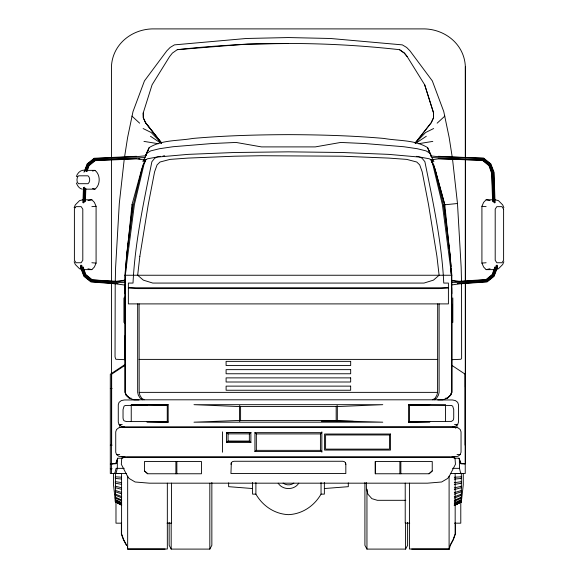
<?xml version="1.0" encoding="UTF-8"?>
<svg xmlns="http://www.w3.org/2000/svg" width="578" height="578" viewBox="0 0 578 578"><rect width="100%" height="100%" fill="white"/><g stroke="black" fill="none" stroke-linecap="round" stroke-linejoin="round"><path stroke-width="0.87" d="M126.546 473.498L110.304 473.498L110.304 374.241L124.956 364.559M144.088 399.803L141.668 398.213L139.833 395.121L139.182 392.368L139.081 303.898M451.837 304.144L451.837 392.375L450.652 395.157L447.437 398.206L442.791 399.803L133.98 399.803L129.335 398.206L126.112 395.157L124.935 392.368L124.935 275.244L127.081 251.04L132.651 204.778L131.972 204.793L127.615 247.702M494.125 269.63L486.149 269.63L483.613 267.014L481.915 263.098L481.915 206.295L483.613 202.379L486.149 199.764L492.355 199.764M137.665 303.898L137.665 392.368L138.323 395.121L140.187 398.213L142.621 399.803M432.684 399.803L435.097 398.213L436.939 395.121L437.589 392.368L437.69 303.898M125.137 335.493L124.935 359.689L115.81 359.27L115.036 356.908L115.21 283.379M125.657 272.751L125.715 266.48L126.893 254.855M125.13 284.846L124.935 293.646L125.137 286.63M125.383 273.488L125.484 269.016M115.253 281.587L115.614 267.289L119.292 203.507L124.212 159.427M125.513 273.488L125.715 266.48M80.812 265.273L80.718 267.954L83.933 276.327L90.919 281.92L116.323 283.885L124.848 285.084M82.943 202.647L83.463 187.438M81.158 265.114L81.065 267.809L84.2 276.06L91.064 281.573L118.028 283.675M83.283 202.986L83.803 187.684M81.975 265.656L81.91 267.462L84.843 275.41L91.411 280.727L116.323 282.591L124.848 282.613M84.15 202.502L84.677 187.164M85.017 201.736L85.486 188.298M85.392 201.166L85.826 188.544M127.073 253.07L127.435 249.494M126.604 256.466L133.337 204.793L142.86 165.301L145.172 160.164M124.595 156.775L127.615 137.477L133.005 111.576L144.442 80.906L166.775 50.886L170.134 47.447L174.448 44.874L246.38 38.48L288.386 37.556L330.385 38.48L402.317 44.874L406.637 47.447L409.997 50.886L432.33 80.906L443.767 111.576L449.157 137.477L452.177 156.775M230.933 464.307L231.345 462.682L232.457 461.641L233.982 461.266L342.776 461.266L344.3 461.641L345.413 462.682L345.825 464.098L345.825 473.534L230.933 473.534L231.345 462.682M411.68 549.1L449.316 549.1L450.327 545.329L453.362 539.664L455.385 534L455.385 522.461M131.972 204.793L141.639 169.397L143.705 164.463M116.633 462.14L117.724 458.21L122.124 458.217M117.724 458.21L115.622 463.7L111.655 463.809L115.94 463.44L116.416 462.927M117.406 458.527L117.291 468.346L116.286 472.508L115.506 473.498M143.207 112.977L143.315 117.818L145.569 122.724L161.472 143.019L145.519 122.688L143.315 117.818L143.207 112.977L152.086 84.8L169.578 56.615L172.396 53.075L177.273 49.679C251.112 41.421 325.689 41.414 399.521 49.686L404.376 53.075L407.194 56.615L424.685 84.8L433.572 112.963L433.493 117.833L431.253 122.688L415.307 143.019M147.881 150.201L145.1 157.252L149.182 147.6C161.999 139.681 178.407 141.003 192.828 138.438C224.604 135.657 256.502 134.753 288.386 134.645C320.27 134.753 352.168 135.657 383.944 138.438C398.365 141.003 414.773 139.681 427.59 147.6L431.672 157.252L428.89 150.201M125.44 365.036L111.532 374.241L111.532 473.498M125.852 457.227L118.815 456.302L116.554 454.575L115.73 452.22L115.73 431.86L116.554 429.505L118.815 427.778L121.907 427.142L452.408 426.904L455.45 426.275L457.675 424.541L458.491 422.186L458.491 404.679L457.675 402.324L455.45 400.597L452.408 399.962L437.77 399.962M450.912 457.227L457.957 456.302L460.218 454.575L461.042 452.22L461.042 431.86L460.218 429.505L457.957 427.778L452.408 426.904M86.953 171.543L89.019 165.684L95.168 160.648L136.538 158.885L145.071 160.034M494.898 266.971L492.239 274.499L486.098 279.535L459.134 281.305L451.461 280.265M86.563 171.543L88.752 165.416L95.023 160.301L136.538 158.502M495.245 267.115L492.507 274.767L486.243 279.882L459.134 281.681L451.461 280.951M85.761 171.139L88.109 164.773L94.669 159.463L145.071 157.57M84.641 171.55L87.459 164.13L94.322 158.618L136.538 156.681L145.923 155.742L145.923 154.983M83.976 172.23L87.191 163.863L94.178 158.264L136.538 156.306M145.829 154.983L149.182 147.6M144.536 162.339L145.439 160.12M146.003 159.318L144.03 164.188L134.371 204.72L125.224 275.236L125.224 392.368L126.387 395.121L129.674 398.213M82.755 267.115L85.493 274.767L91.758 279.882L116.323 281.298L124.848 280.149M430.653 155.908L438.326 156.681L483.822 158.264L490.809 163.863L494.024 172.23L495.057 202.647M432.358 159.687L438.326 158.885L482.977 160.301L489.248 165.416L491.986 173.075L492.983 201.736M144.392 162.823L145.418 160.352M74.121 207.647L75.321 204.879L79.569 200.609L82.994 199.764M85.652 199.764L91.851 199.764L94.387 202.379L96.085 206.295L96.085 263.098L94.387 267.014L91.851 269.63L83.875 269.63M503.879 261.74L502.679 264.514L498.431 268.777L495.866 269.42M76.332 176.608C77.553 172.584 81.187 169.267 85.645 170.366M144.724 157.975L142.86 161.587L147.484 158.791L156.277 157.173L188.132 154.369L234.524 152.498L288.386 151.841L342.248 152.498L388.64 154.369L420.488 157.173L429.288 158.791L433.912 161.587L432.048 157.975M450.11 545.242L453.145 539.577L455.168 533.92L455.168 473.526M169.152 522.36L169.152 545.329L171.182 549.1L209.821 549.1L211.851 545.329L211.851 482.507M364.913 482.507L364.913 545.329L366.951 549.1L405.583 549.1L407.613 545.329L407.613 522.36M298.783 483.179C294.339 490.354 282.599 490.354 278.155 483.179M321.043 482.529L321.043 494.132C314.251 505.952 302.243 514.08 288.465 514.651C274.695 514.08 262.687 505.952 255.895 494.132L255.895 482.529M114.278 473.498L115.058 472.508L116.055 468.346L124.256 468.346M415.134 143.033L431.253 122.688L433.493 117.833L433.565 112.977L424.685 84.8M447.437 398.206L450.667 395.121L451.837 392.368L451.837 275.244L449.691 251.04L444.121 204.778L444.793 204.778L435.111 169.383L433.067 164.463L435.111 169.383L444.8 204.793L449.243 248.591M415.242 143.178L425.581 132.521L433.652 128.526M447.097 398.213L450.385 395.121L451.548 392.368L451.541 275.236L442.401 204.72L432.741 164.188L430.762 159.318M85.645 189.158L94.958 189.158C100.601 184.953 100.601 174.563 94.958 170.366L87.336 170.366M437.134 123.179L444.836 116.091M254.927 432.647L256.343 433.919L320.422 433.919L321.845 432.647L254.927 432.647L254.927 451.497L321.845 451.497L320.422 450.356L256.343 450.356L254.927 451.497M226.54 432.525L228.057 433.868L249.349 433.876L250.874 432.539L250.874 442.538L226.54 442.517L226.54 432.525L250.874 432.539M226.54 442.517L228.057 441.173L249.349 441.195L250.874 442.538M429.02 473.765L432.25 470.918M457.429 283.675L486.936 281.573L493.8 276.06L496.935 267.809L496.842 265.114M451.461 284.968L459.134 283.885L487.081 281.92L494.067 276.327L497.282 267.954L497.188 265.273M336.179 406.572L337.328 405.677L337.328 421.29L336.179 420.43L336.179 406.572L240.593 406.572L239.436 405.677L239.436 421.29L240.593 420.43L240.593 406.572M416.189 142.99L426.311 136.249M408.588 404.679L409.506 405.164L451.519 405.453L452.726 406.211L453.723 409.564L453.73 418.039L453.333 420.018L451.512 421.391L409.506 421.586L408.588 422.186L408.588 404.679L445.522 404.679M434.15 399.803L436.585 398.213L438.449 395.121L439.107 392.368L439.107 303.898M293.834 483.085C290.806 485.469 286.132 485.469 283.104 483.085M146.993 153.17L150.627 150.909L159.456 148.727L173.053 146.725L212.119 143.525L236.091 142.448L261.48 146.899L315.285 146.899L340.68 142.448L364.653 143.525L403.719 146.725L417.316 148.727L426.145 150.909L429.779 153.17L430.942 154.983M455.428 428.154L456.945 427.207L456.945 424.671M146.993 422.186L168.176 422.186L168.176 404.679L167.259 405.164L131.242 405.178L131.242 421.579M454.294 505.396L461.461 501.646L461.461 501.075L454.294 504.746M454.294 505.121L461.461 501.408M157.079 157.05L154.723 158.22L151.884 161.696C143.792 201.758 134.992 242.175 133.019 283.068L128.367 283.068L128.367 303.898L448.405 303.898L448.405 283.068L443.752 283.068C441.78 242.175 432.98 201.758 424.888 161.696L422.048 158.22L419.686 157.05M454.294 503.676L461.461 500.129M454.294 502.983L461.461 499.522L461.461 500.649M454.294 501.314L461.461 498.041L461.461 497.181L454.294 500.331M454.294 498.106L461.461 495.216L461.461 494.118L454.294 496.863M454.294 494.147L461.461 491.726L461.461 490.433L454.294 492.687M112.009 463.534L110.304 464.062L112.103 464.062M92.559 171.037L94.958 170.366M454.294 489.566L461.461 487.68L461.461 486.235L454.294 487.926M87.964 200.609L91.851 199.764M486.149 269.63L490.036 268.777M124.364 457.227L121.734 458.405L121.322 464.307L127.406 476.099L129.125 478.461L135.122 481.994L149.341 483.179L427.431 483.179L441.643 481.994L447.647 478.461L449.366 476.099L455.45 464.307L455.038 458.405L452.408 457.227M454.294 484.501L461.461 483.208L461.461 481.647L454.294 482.731M418.291 143.741L432.799 141.393M157.866 156.66L160.431 156.335M162.996 156.009L164.701 155.785M444.8 204.793L457.48 203.507L452.56 159.427M124.848 280.872L116.323 281.681L91.758 279.882M454.294 479.097L461.461 478.447L461.461 476.814L454.294 477.255M91.88 206.649L96.085 206.295M481.915 263.098L486.12 262.744M177.273 49.679L247.702 43.979L288.386 43.523M324.366 488.54L348.303 486.676L348.303 482.876M337.328 406.572L382.766 404.679L193.998 404.679L239.436 406.572M451.837 359.689L460.962 359.27L461.627 358.085L461.562 283.379M429.779 421.579L408.588 422.186L429.779 422.186M429.779 404.679L409.506 405.164L409.506 421.586M124.935 275.244L451.837 275.244M460.428 463.643L465.117 463.809L461.15 463.7L459.048 458.21L454.648 458.217M451.461 282.613L459.134 282.591L486.589 280.727L493.157 275.41L496.09 267.462L496.025 265.656M255.895 494.132L252.572 494.139L252.572 482.529M465.348 66.643L465.369 157.808L465.348 66.643C464.452 44.831 445.833 29.55 424.707 28.9L152.115 28.9C130.968 29.55 112.385 44.838 111.446 66.643L111.446 157.808M139.031 359.393L437.734 359.393M110.304 388.575L112.103 388.575M139.182 392.368L437.589 392.368M131.09 398.141L129.284 398.141L126.105 395.121M445.681 398.141L447.48 398.141M138.995 399.962L124.357 399.962L121.315 400.597L119.09 402.324L118.273 404.679L118.273 422.186L119.09 424.541L121.315 426.275L124.357 426.904M131.242 404.679L168.176 404.679M146.993 405.171L125.245 405.453L124.039 406.211L123.042 409.564L123.035 418.039L123.432 420.018L124.241 420.863L126.474 421.579L167.259 421.586L168.176 422.186L146.993 421.579M321.354 421.29L353.31 421.29L382.766 422.186L193.998 422.186L239.436 420.43L337.328 420.43L353.31 421.29M119.09 424.541L122.225 424.541M454.539 424.541L457.675 424.541M121.907 427.142L454.864 427.142M110.304 445.19L112.103 445.19M116.554 454.575L119.74 454.575M457.032 454.575L460.218 454.575M121.907 456.938L454.864 456.938M126.604 457.227L450.168 457.227M375.295 461.497L432.25 461.504L432.236 470.998L429.035 473.765L375.295 473.765L375.295 461.497L375.31 473.765M452.516 468.346L459.481 468.346L460.478 472.508L461.266 473.498M110.304 468.78L112.103 468.78M450.508 473.498L465.239 473.498L465.239 374.241L452.075 365.513M115.304 473.526L121.575 473.526L121.597 533.92L123.62 539.577L126.654 545.242M454.294 473.526L461.461 473.526M147.708 473.765L201.447 473.765L201.447 461.504L144.5 461.497L144.5 470.998L147.708 473.765L144.514 470.911M321.043 494.132L324.366 494.132L324.366 482.529M405.799 500.31L377.34 500.31L371.871 498.655L367.868 494.139L366.401 487.969L366.401 482.587M121.358 523.169L115.983 523.169L115.983 501.812M167.064 523.169L171.543 523.169L171.543 483.121M409.701 523.169L405.221 523.169L405.221 483.121M454.51 523.169L460.782 523.169L460.782 501.812M165.084 549.1L127.449 549.1L127.449 546.253M226.54 432.626L250.874 432.64M432.358 157.577L483.331 159.463L489.898 164.773L492.832 172.728L493.858 202.502M111.98 463.621L116.344 463.643M465.348 387.087L465.369 283.278L465.362 462.118M146.993 404.679L167.259 405.164L167.259 421.586M438.326 158.502L482.977 160.301M438.326 156.306L483.822 158.264M464.791 463.621L460.832 463.44L460.355 462.927M121.575 477.197L115.304 476.814L115.304 478.447L121.575 479.018M252.572 488.54L228.635 486.676L228.635 482.876M481.915 206.295L486.12 206.649M91.88 262.744L96.085 263.098M138.243 158.668L139.948 158.827M416.341 156.335L418.905 156.66M121.676 482.608L115.304 481.647L115.304 483.208L121.676 484.357M143.973 141.393L158.48 143.741M486.149 199.764L490.036 200.609M87.964 268.777L91.851 269.63M121.676 487.738L115.304 486.235L115.304 487.68L121.676 489.356M495.006 199.764L498.438 200.609L502.679 204.879L503.879 207.647M82.134 269.42L79.569 268.777L75.321 264.514L74.121 261.74M92.559 188.479L94.958 189.158M121.676 492.434L115.304 490.433L115.304 491.726L121.676 493.879M82.264 189.158C79.092 188.63 77.438 185.617 76.332 182.908M121.676 496.56L115.304 494.118L115.304 495.216L121.676 497.781M121.676 499.984L115.304 497.181L115.304 498.821M115.304 498.041L121.676 500.945M121.676 502.6L115.304 499.522L115.304 500.649M143.12 128.526L151.19 132.521L161.529 143.178M115.304 500.129L121.676 503.279M121.676 504.334L115.304 501.075L115.304 501.646L120.881 504.558M115.304 501.408L121.676 504.71M121.676 505.136L115.304 501.791L121.676 505.194M150.461 136.249L160.576 142.99M399.514 49.686L404.333 53.089L407.194 56.615M483.678 158.618L490.541 164.13L493.67 172.374L494.717 202.986M482.832 160.648L488.981 165.684L491.64 173.219L492.608 201.166M91.902 279.535L85.761 274.499L83.102 266.971M131.936 116.091L139.638 123.179M145.519 122.688L161.638 143.033M126.438 545.329L123.403 539.664L121.38 534L121.38 522.461M431.6 160.164L433.912 165.301L443.427 204.793L450.168 256.466M431.318 160.352L432.351 162.815M431.347 160.352L432.38 162.823M431.333 160.12L432.228 162.339M427.59 147.6L429.779 153.17M459.365 458.527L459.481 468.346M459.048 458.21L460.139 462.14M345.413 462.682L345.825 464.307M449.424 250.382L451.064 266.48M451.245 268.546L451.281 269.016M457.48 203.507L461.157 267.289L461.519 281.587M451.837 293.638L451.7 287.512M451.295 269.11L451.404 274.29M465.117 373.887L465.117 445.125M463.267 473.526L463.267 484.848L461.331 501.834L461.331 473.526M452.827 297.937L452.827 322.466M449.316 547.951L449.316 549.1M449.099 476.149L449.099 549.013L409.426 549.013L409.426 483.143M445.522 405.178L445.522 421.579M405.583 522.982L405.583 549.1M400.85 461.497L400.85 473.765M399.882 461.497L399.882 473.765M366.951 489.263L366.951 549.1M321.845 431.86L321.845 452.22M320.422 433.919L320.422 450.356M256.343 433.919L256.343 450.356M249.349 433.876L249.349 441.303L228.057 441.281L228.057 433.868M222.487 431.86L222.487 452.22M209.821 483.222L209.821 549.1M176.854 461.497L176.854 473.765M175.893 461.497L175.893 473.765M171.182 522.982L171.182 549.1M167.338 483.143L167.338 549.013L127.666 549.013L127.666 476.149M124.956 296.991L124.956 323.413M123.938 297.937L123.938 322.466M119.827 424.671L119.827 427.207M115.434 473.526L115.434 501.834L113.498 484.848L113.498 473.526M111.655 373.887L111.655 445.125M111.446 159.615L111.446 281.479M111.446 283.278L111.446 373.547M350.658 386.126L350.658 390.244L226.114 390.244L226.106 386.126L350.658 386.126M350.673 377.882L350.665 382.007L226.106 382.007L226.099 377.882L350.673 377.882M350.68 369.638L350.673 373.764L226.099 373.764L226.092 369.638L350.68 369.638M350.68 361.358L350.68 365.52L226.092 365.52L226.092 361.358L350.68 361.358M503.604 209.149L503.604 260.245L501.979 262.744L496.82 262.744L495.202 260.245L495.202 209.149L496.82 206.649L501.979 206.649L503.604 209.149M139.854 256.271L137.665 275.236L143.33 280.135L152.773 283.068L423.999 283.068L433.442 280.135L439.107 275.236L436.917 256.271L428.551 204.72L422.186 171.847L419.707 164.911L416.76 162.021L406.753 159.391L388.64 158.083L342.248 156.212L261.075 155.72L234.524 156.212L188.132 158.083L170.019 159.391L160.005 162.021L157.064 164.911L154.586 171.847L148.221 204.72L139.854 256.271M75.046 207.647L74.396 209.149L74.396 260.245L76.021 262.744L81.18 262.744L82.799 260.245L82.799 209.149L81.18 206.649L76.021 206.649L75.046 207.647M77.727 176.608C76.737 178.747 76.448 182.128 78.586 183.696L88.022 183.696C90.269 181.918 90.269 177.591 88.015 175.813L78.586 175.813L77.727 176.608M461.461 501.834L454.294 505.613L461.461 501.834M448.405 287.786L439.107 288.595L137.665 288.595L128.367 287.786L448.405 287.786M390.461 434.027L324.576 434.027L324.576 450.074L390.461 450.074L390.461 434.027M389.442 434.974L325.587 434.974L325.587 449.128L389.442 449.128L389.442 434.974M451.281 274.362L451.129 269.11L451.281 274.362M465.369 281.479L465.369 159.615L465.348 281.479"/></g></svg>
